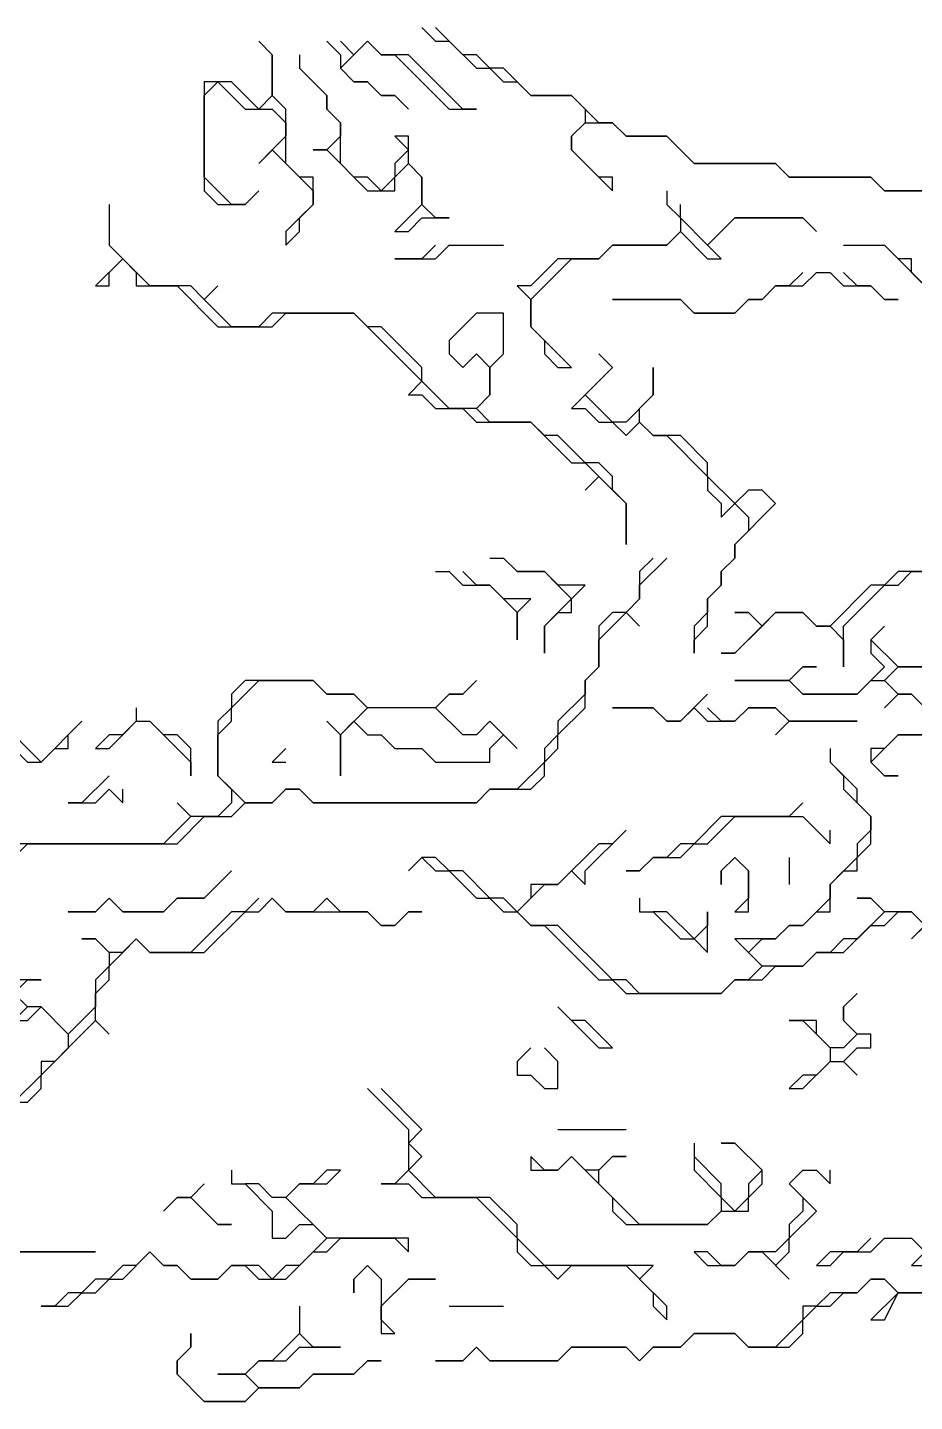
# Model space of a CAD drawing. Header units: metres. Extents: x 76363 to 76886, y 81203 to 81673.
# Drawn here: x 76807.4 to 76833.48, y 81437 to 81477.4 of the extents above; entities that cross this region are included whole.
import ezdxf

# ---------------------------------------------------------------- set-up
doc = ezdxf.new("R2010")
doc.units = ezdxf.units.M

msp = doc.modelspace()

# ---------------------------------------------------------------- linework, layer by layer
for points in [[(76819, 81477.4, 226.79), (76819.4, 81477, 226.815), (76819.8, 81477, 226.855), (76820.6, 81476.2, 226.89), (76821, 81476.2, 226.88), (76821.4, 81475.8, 226.945), (76821.8, 81475.8, 226.86), (76822.2, 81475.4, 227), (76823.4, 81475.4, 226.925), (76823.8, 81475, 226.945), (76823.8, 81474.6, 227), (76823.4, 81474.2, 227.21), (76823.4, 81473.8, 227.385), (76824.6, 81472.6, 228.073), (76824.6, 81473, 227.735), (76824.2, 81473, 227.875), (76823.4, 81473.8, 227.385), (76823.4, 81474.2, 227.21), (76823.8, 81474.6, 227), (76824.6, 81474.6, 226.96), (76825, 81474.2, 226.94), (76826.2, 81474.2, 226.975), (76827, 81473.4, 227.095), (76829.4, 81473.4, 227.217), (76829.8, 81473, 227.253), (76832.2, 81473, 227.28), (76832.6, 81472.6, 227.38), (76834.2, 81472.6, 227.41)], [(76834.2, 81472.6, 227.41), (76832.6, 81472.6, 227.38), (76832.2, 81473, 227.28), (76829.8, 81473, 227.253), (76829.4, 81473.4, 227.217), (76827, 81473.4, 227.095), (76826.2, 81474.2, 226.975), (76825, 81474.2, 226.94), (76824.6, 81474.6, 226.96), (76824.2, 81474.6, 226.97), (76823.4, 81475.4, 226.925), (76822.2, 81475.4, 227), (76821.4, 81476.2, 226.88), (76821, 81476.2, 226.88), (76820.6, 81476.6, 226.833), (76820.2, 81476.6, 226.83), (76819.4, 81477.4, 226.88)], [(76814.2, 81477, 228.02), (76814.6, 81476.6, 228.15), (76814.6, 81475.4, 228.565), (76814.2, 81475, 228.74), (76813.4, 81475.8, 228.62), (76812.6, 81475.8, 228.67), (76812.6, 81472.6, 229.13), (76813, 81472.2, 229.115), (76813.8, 81472.2, 229.11), (76814.2, 81472.6, 229.06), (76813.8, 81472.2, 229.11), (76813.4, 81472.2, 229.11), (76812.6, 81473, 229.115), (76812.6, 81475.4, 228.84), (76813, 81475.8, 228.663), (76813.8, 81475, 228.82), (76814.6, 81475, 228.71), (76815, 81474.6, 228.83), (76815, 81474.2, 228.85), (76814.2, 81473.4, 228.93), (76814.6, 81473.8, 228.95), (76815.8, 81472.6, 229.127), (76815.8, 81472.2, 229.18), (76815, 81471.4, 229.45), (76815, 81471, 229.52), (76815.4, 81471.4, 229.403), (76815.4, 81471.8, 229.32), (76815.8, 81472.2, 229.18), (76815.8, 81473, 228.797), (76815.4, 81473, 228.99), (76815, 81473.4, 228.873), (76815, 81475, 228.63), (76814.6, 81475.4, 228.565), (76814.6, 81476.6, 228.15)], [(76816.2, 81477, 227.435), (76816.6, 81476.6, 227.61), (76816.6, 81476.2, 227.705), (76817, 81475.8, 227.655), (76817.4, 81475.8, 227.626), (76817.8, 81475.4, 227.63), (76818.2, 81475.4, 227.74), (76818.6, 81475, 227.805), (76818.2, 81475.4, 227.74), (76817.8, 81475.4, 227.63), (76817.4, 81475.8, 227.626), (76817, 81475.8, 227.655), (76816.6, 81476.2, 227.705), (76817.4, 81477, 227.17), (76817.8, 81476.6, 227.4), (76818.2, 81476.6, 227.335), (76819.8, 81475, 227.804), (76820.6, 81475, 227.495), (76820.2, 81475, 227.607), (76818.6, 81476.6, 227.223), (76817.8, 81476.6, 227.4), (76817.4, 81477, 227.17), (76817, 81476.6, 227.53), (76816.6, 81477, 227.35)], [(76815.4, 81476.6, 227.74), (76815.4, 81476.2, 227.957), (76816.2, 81475.4, 227.993), (76816.2, 81475, 228), (76816.6, 81474.6, 227.98), (76816.6, 81474.2, 228.05), (76816.2, 81473.8, 228.295), (76815.8, 81473.8, 228.48), (76816.2, 81473.8, 228.295), (76817.4, 81472.6, 228.355), (76818.2, 81472.6, 228.35), (76818.2, 81473, 228.295), (76818.6, 81473.4, 228.31), (76819, 81473, 228.555), (76819, 81472.2, 228.78), (76818.2, 81471.4, 228.86), (76818.6, 81471.4, 229.13), (76819, 81471.8, 228.93), (76819.8, 81471.8, 228.76), (76819.4, 81471.8, 228.845), (76819, 81472.2, 228.78), (76819, 81473, 228.555), (76818.6, 81473.4, 228.31), (76818.6, 81474.2, 228.1), (76818.2, 81474.2, 228.037), (76818.6, 81473.8, 228.24), (76818.2, 81473.4, 228.31), (76818.2, 81473, 228.295), (76817.8, 81472.6, 228.35), (76817.4, 81473, 228.33), (76817, 81473, 228.3), (76816.6, 81473.4, 228.24), (76816.6, 81474.6, 227.98), (76816.2, 81475, 228), (76816.2, 81475.4, 227.993), (76815.4, 81476.2, 227.957)], [(76826.2, 81472.6, 227.745), (76826.2, 81472.2, 228.09), (76826.6, 81471.8, 228.285), (76826.6, 81471.4, 228.5), (76826.2, 81471, 228.74), (76824.6, 81471, 228.847), (76824.2, 81470.6, 229.05), (76823, 81470.6, 229.06), (76822.2, 81469.8, 229.387), (76821.8, 81469.8, 229.405), (76822.2, 81469.4, 229.57), (76822.2, 81468.6, 229.71), (76822.6, 81468.2, 229.59), (76822.6, 81467.8, 229.5), (76823, 81467.4, 229.48), (76823.4, 81467.4, 229.48), (76822.2, 81468.6, 229.71), (76822.2, 81469.4, 229.57), (76823.4, 81470.6, 229.113), (76824.2, 81470.6, 229.05), (76824.6, 81471, 228.847), (76826.2, 81471, 228.74), (76826.6, 81471.4, 228.5), (76827.4, 81470.6, 228.77), (76827.8, 81470.6, 228.69), (76827.4, 81471, 228.58), (76828.2, 81471.8, 228.005), (76830.2, 81471.8, 227.937), (76830.6, 81471.4, 228.157), (76830.2, 81471.8, 227.937), (76828.2, 81471.8, 228.005), (76827.4, 81471, 228.58), (76826.6, 81471.8, 228.285), (76826.6, 81472.2, 228.023)], [(76809.8, 81472.2, 230.12), (76809.8, 81471, 230.38), (76810.2, 81470.6, 230.36), (76809.4, 81469.8, 230.48), (76809.8, 81469.8, 230.47), (76809.8, 81470.2, 230.443), (76810.2, 81470.6, 230.36), (76810.6, 81470.2, 230.15), (76810.6, 81469.8, 230.34), (76811.8, 81469.8, 230.205), (76813, 81468.6, 230.513), (76814.6, 81468.6, 230.41), (76815, 81469, 230.42), (76817, 81469, 230.245), (76819, 81467, 230.7), (76818.6, 81466.6, 230.765), (76819, 81466.6, 230.76), (76819.4, 81466.2, 230.83), (76820.2, 81466.2, 230.66), (76820.6, 81465.8, 230.72), (76822.2, 81465.8, 230.298), (76823.4, 81464.6, 230.51), (76823.8, 81464.6, 230.545), (76824.2, 81464.2, 230.49), (76823.8, 81463.8, 230.697), (76824.2, 81464.2, 230.49), (76825, 81463.4, 230.577), (76825, 81462.2, 230.785), (76825, 81463.4, 230.577), (76824.6, 81463.8, 230.54), (76824.6, 81464.2, 230.48), (76824.2, 81464.6, 230.335), (76823.8, 81464.6, 230.545), (76823, 81465.4, 230.315), (76822.6, 81465.4, 230.54), (76822.2, 81465.8, 230.298), (76821, 81465.8, 230.68), (76820.6, 81466.2, 230.58), (76821, 81466.6, 230.39), (76821, 81467.4, 230.18), (76821.4, 81467.8, 230.05), (76821.4, 81469, 229.94), (76820.6, 81469, 229.755), (76819.8, 81468.2, 230.025), (76819.8, 81467.8, 230.12), (76820.2, 81467.4, 230.18), (76820.6, 81467.8, 230.127), (76821, 81467.4, 230.18), (76821, 81466.6, 230.39), (76820.6, 81466.2, 230.58), (76819.8, 81466.2, 230.71), (76819, 81467, 230.7), (76819, 81467.4, 230.47), (76817.8, 81468.6, 230.28), (76817.4, 81468.6, 230.325), (76817, 81469, 230.245), (76814.6, 81469, 230.19), (76814.2, 81468.6, 230.295), (76813.4, 81468.6, 230.45), (76812.6, 81469.4, 230.335), (76813, 81469.8, 230.03), (76812.6, 81469.4, 230.335), (76812.2, 81469.8, 230.218), (76811, 81469.8, 230.267), (76809.8, 81471, 230.38)], [(76819.4, 81471, 229.083), (76819, 81470.6, 229.18), (76818.2, 81470.6, 229.18), (76819.4, 81470.6, 229.1), (76819.8, 81471, 229), (76821.4, 81471, 228.8)], [(76831.4, 81471, 228.405), (76832.6, 81471, 228.363), (76834.2, 81469.4, 229.14), (76835.4, 81469.4, 229.07), (76835.8, 81469, 229.15), (76836.2, 81469, 229.05), (76836.6, 81468.6, 229.153), (76837.4, 81468.6, 229.1), (76837.8, 81469, 228.96), (76838.2, 81469, 228.96), (76837.8, 81469, 228.96), (76837.4, 81468.6, 229.1), (76836.6, 81468.6, 229.153), (76836.2, 81469, 229.05), (76835.8, 81469, 229.15), (76835.4, 81469.4, 229.07), (76834.2, 81469.4, 229.14), (76833.4, 81470.2, 228.853), (76833.4, 81470.6, 228.54), (76833, 81470.6, 228.665), (76832.6, 81471, 228.363)], [(76830.2, 81470.2, 228.85), (76829.8, 81469.8, 228.95), (76829.4, 81469.8, 228.95), (76829, 81469.4, 229.19), (76828.6, 81469.4, 229.13), (76828.2, 81469, 229.23), (76827, 81469, 229.35), (76826.6, 81469.4, 229.27), (76824.6, 81469.4, 229.41), (76826.6, 81469.4, 229.27), (76827, 81469, 229.35), (76828.2, 81469, 229.23), (76828.6, 81469.4, 229.13), (76829, 81469.4, 229.19), (76829.4, 81469.8, 228.95), (76830.2, 81469.8, 229.02), (76830.6, 81470.2, 228.853), (76831, 81470.2, 228.96), (76831.4, 81469.8, 229.03), (76832.2, 81469.8, 228.945), (76832.6, 81469.4, 229.16), (76833, 81469.4, 229.08), (76832.6, 81469.4, 229.16), (76832.2, 81469.8, 228.945), (76831.8, 81469.8, 228.95), (76831.4, 81470.2, 228.89)], [(76824.2, 81467.8, 229.65), (76824.6, 81467.4, 229.745), (76823.4, 81466.2, 229.89), (76823.8, 81466.2, 229.833), (76824.2, 81465.8, 229.79), (76824.6, 81465.8, 229.79), (76825, 81465.4, 229.77), (76825.4, 81465.8, 229.72), (76825.8, 81465.4, 229.72), (76826.2, 81465.4, 229.617), (76827.4, 81464.2, 229.56), (76827.4, 81463.8, 229.62), (76827.8, 81463.4, 229.57), (76827.8, 81463, 229.6), (76828.2, 81463.4, 229.52), (76828.6, 81463, 229.425), (76828.6, 81462.6, 229.255), (76828.2, 81462.2, 229.39), (76828.2, 81461.8, 229.293), (76827.8, 81461.4, 229.43), (76827.8, 81461, 229.38), (76827.4, 81460.6, 229.66), (76827.4, 81460.2, 229.53), (76827, 81459.8, 229.825), (76827, 81459, 229.79), (76827, 81459.4, 229.8), (76827.4, 81459.8, 229.635), (76827.4, 81460.6, 229.66), (76827.8, 81461, 229.38), (76827.8, 81461.4, 229.43), (76828.2, 81461.8, 229.293), (76828.2, 81462.2, 229.39), (76829.4, 81463.4, 229.36), (76829, 81463.8, 229.45), (76828.6, 81463.8, 229.46), (76828.2, 81463.4, 229.52), (76827.4, 81464.2, 229.56), (76827.4, 81464.6, 229.49), (76826.6, 81465.4, 229.61), (76825.8, 81465.4, 229.72), (76825.4, 81465.8, 229.72), (76825.4, 81466.2, 229.73), (76825.8, 81466.6, 229.745), (76825.8, 81467.4, 229.705), (76825.8, 81466.6, 229.745), (76825, 81465.8, 229.71), (76824.6, 81465.8, 229.79), (76823.8, 81466.6, 229.753), (76824.6, 81467.4, 229.745)], [(76825.8, 81461.8, 230.503), (76825.4, 81461.4, 230.667), (76825.4, 81460.6, 230.783), (76825, 81460.2, 231.11), (76824.6, 81460.2, 231.23), (76824.2, 81459.8, 231.325), (76824.2, 81458.6, 231.39), (76823.8, 81458.2, 231.6), (76823.8, 81457.8, 231.62), (76823, 81457, 231.63), (76823, 81456.6, 231.61), (76822.6, 81456.2, 231.67), (76822.6, 81455.8, 231.58), (76821.8, 81455, 231.39), (76821, 81455, 231.47), (76820.6, 81454.6, 231.495), (76815.8, 81454.6, 231.7), (76815.4, 81455, 231.87), (76815, 81455, 232.03), (76814.6, 81454.6, 231.94), (76813.8, 81454.6, 231.63), (76813, 81455.4, 231.17), (76813, 81456.6, 231.1), (76813.4, 81457, 231.13), (76813.4, 81457.4, 231.07), (76814.2, 81458.2, 231.02), (76815.8, 81458.2, 231.035), (76816.2, 81457.8, 231.035), (76817, 81457.8, 231), (76817.4, 81457.4, 231.05), (76816.6, 81456.6, 231.353), (76816.2, 81457, 231.35), (76816.6, 81456.6, 231.353), (76816.6, 81455.4, 231.385), (76816.6, 81456.6, 231.353), (76817, 81457, 231.11), (76817.4, 81456.6, 231.32), (76817.8, 81456.6, 231.243), (76818.2, 81456.2, 231.415), (76819, 81456.2, 231.37), (76819.4, 81455.8, 231.59), (76821, 81455.8, 231.27), (76821, 81456.2, 231.095), (76821.4, 81456.6, 231.23), (76821.8, 81456.2, 231.36), (76821, 81457, 231.05), (76820.6, 81456.6, 231.01), (76820.2, 81456.6, 231.01), (76819.4, 81457.4, 230.97), (76819.8, 81457.8, 231.235), (76820.2, 81457.8, 231.25), (76820.6, 81458.2, 231.23), (76820.2, 81457.8, 231.25), (76819.8, 81457.8, 231.235), (76819.4, 81457.4, 230.97), (76817.4, 81457.4, 231.05), (76817, 81457.8, 231), (76816.2, 81457.8, 231.035), (76815.8, 81458.2, 231.035), (76813.8, 81458.2, 231.03), (76813.4, 81457.8, 231), (76813.4, 81457.4, 231.07), (76813, 81457, 231.09), (76813, 81455.4, 231.17), (76813.4, 81455, 231.455), (76813.4, 81454.6, 231.4), (76813, 81454.2, 231.275), (76812.2, 81454.2, 231.54), (76811.8, 81454.6, 231.48), (76812.2, 81454.2, 231.54), (76811.4, 81453.4, 231.66), (76806.6, 81453.4, 231.91)], [(76807, 81453, 231.86), (76807.4, 81453.4, 231.83), (76811.8, 81453.4, 231.62), (76812.6, 81454.2, 231.34), (76813.4, 81454.2, 231.385), (76813.8, 81454.6, 231.63), (76814.6, 81454.6, 231.94), (76815, 81455, 232.03), (76815.4, 81455, 231.87), (76815.8, 81454.6, 231.7), (76820.6, 81454.6, 231.495), (76821, 81455, 231.47), (76822.2, 81455, 231.39), (76822.6, 81455.4, 231.485), (76822.6, 81455.8, 231.58), (76823, 81456.2, 231.555), (76823, 81456.6, 231.61), (76823.8, 81457.4, 231.61), (76823.8, 81458.2, 231.6), (76824.2, 81458.6, 231.39), (76824.2, 81459.4, 231.305), (76825, 81460.2, 231.11), (76825.4, 81459.8, 230.9), (76825, 81460.2, 231.11), (76825.4, 81460.6, 230.783), (76825.4, 81461, 230.76), (76826.2, 81461.8, 230.3)], [(76821, 81461.8, 230.85), (76821.4, 81461.8, 230.85), (76821.8, 81461.4, 230.91), (76822.6, 81461.4, 230.825), (76823.4, 81460.6, 230.94), (76822.6, 81459.8, 231.52), (76822.6, 81459, 231.415), (76822.6, 81459.8, 231.52), (76823, 81460.2, 231.183), (76823.4, 81460.2, 231.103), (76823.4, 81460.6, 230.94), (76823.8, 81461, 230.955), (76823, 81461, 230.88), (76822.6, 81461.4, 230.825), (76821.8, 81461.4, 230.91), (76821.4, 81461.8, 230.85)], [(76819.4, 81461.4, 231.07), (76819.8, 81461.4, 231.06), (76820.2, 81461, 231.12), (76821, 81461, 231.01), (76821.8, 81460.2, 231.24), (76821.8, 81459.4, 231.2), (76821.8, 81460.2, 231.24), (76822.2, 81460.6, 231.07), (76821.4, 81460.6, 231.1), (76821, 81461, 231.01), (76820.6, 81461, 231.04), (76820.2, 81461.4, 230.993)], [(76834.2, 81461.4, 229.25), (76833, 81461.4, 229.34), (76832.6, 81461, 229.395), (76832.2, 81461, 229.4), (76831, 81459.8, 229.35), (76830.6, 81459.8, 229.35), (76830.2, 81460.2, 229.295), (76829.4, 81460.2, 229.3), (76829, 81459.8, 229.355), (76828.6, 81460.2, 229.375), (76828.2, 81460.2, 229.455), (76828.6, 81460.2, 229.375), (76829, 81459.8, 229.355), (76828.2, 81459, 229.653), (76827.8, 81459, 229.7), (76828.2, 81459, 229.653), (76829.4, 81460.2, 229.3), (76830.2, 81460.2, 229.295), (76830.6, 81459.8, 229.35), (76831, 81459.8, 229.35), (76831.4, 81459.4, 229.445), (76831.4, 81458.6, 229.83), (76831.4, 81459.8, 229.35), (76832.6, 81461, 229.395), (76833, 81461, 229.33), (76833.4, 81461.4, 229.26), (76834.2, 81461.4, 229.25)], [(76832.6, 81459.8, 229.88), (76832.2, 81459.4, 229.935), (76832.2, 81459, 230.08), (76832.6, 81458.6, 230.37), (76831.8, 81457.8, 230.307), (76830.2, 81457.8, 230.255), (76829.8, 81458.2, 229.97), (76830.2, 81458.6, 229.87), (76830.6, 81458.6, 229.76), (76830.2, 81458.6, 229.87), (76829.8, 81458.2, 229.97), (76828.2, 81458.2, 229.87), (76829.8, 81458.2, 229.97), (76830.2, 81457.8, 230.255), (76831.8, 81457.8, 230.307), (76832.2, 81458.2, 230.48), (76832.6, 81458.2, 230.58), (76833, 81457.8, 230.715), (76832.6, 81457.4, 230.7), (76833, 81457.8, 230.715), (76833.4, 81457.8, 230.71), (76833.8, 81457.4, 230.69)], [(76835.4, 81458.6, 230.28), (76833, 81458.6, 230.435), (76832.2, 81459.4, 229.935)], [(76833.8, 81457.4, 230.69), (76833.4, 81457.8, 230.71), (76833, 81457.8, 230.715), (76832.6, 81458.2, 230.58), (76833, 81458.6, 230.435), (76835.8, 81458.6, 230.35)], [(76827.4, 81457.8, 230.04), (76826.6, 81457, 230.46), (76826.2, 81457, 230.62), (76825.8, 81457.4, 230.64), (76824.6, 81457.4, 231.255), (76825.8, 81457.4, 230.64), (76826.2, 81457, 230.62), (76826.6, 81457, 230.46), (76827, 81457.4, 230.18), (76827.4, 81457, 230.155), (76828.2, 81457, 230.23), (76828.6, 81457.4, 230.347), (76829.4, 81457.4, 230.4), (76829.8, 81457, 230.455), (76829.4, 81456.6, 230.05), (76829.8, 81457, 230.455), (76831.8, 81457, 230.45), (76829.8, 81457, 230.455), (76829.4, 81457.4, 230.4), (76828.6, 81457.4, 230.347), (76828.2, 81457, 230.23), (76827.8, 81457, 230.16), (76827.4, 81457.4, 230.1)], [(76810.6, 81457.4, 231.07), (76810.6, 81457, 231.06), (76810.2, 81456.6, 231.2), (76809.8, 81456.6, 231.27), (76809.4, 81456.2, 231.37), (76809.8, 81456.2, 231.335), (76810.6, 81457, 231.06), (76811, 81457, 231.06), (76812.2, 81455.8, 231.095), (76812.2, 81455.4, 231.13), (76812.2, 81456.2, 231.095), (76811.8, 81456.6, 231.11), (76811.4, 81456.6, 231.12)], [(76806.6, 81456.6, 231.05), (76807.4, 81455.8, 231.17), (76807.8, 81455.8, 231.17), (76808.2, 81456.2, 231.185), (76808.6, 81456.2, 231.19), (76808.6, 81456.6, 231.2), (76809, 81457, 231.21), (76807.8, 81455.8, 231.17), (76807, 81456.6, 231.125)], [(76835.8, 81457, 230.395), (76835.4, 81456.6, 230.213), (76835, 81456.6, 230.243), (76834.6, 81456.2, 230.135), (76834.2, 81456.6, 230.35), (76833, 81456.6, 230.27), (76832.6, 81456.2, 230.11), (76832.2, 81456.2, 230.11), (76832.2, 81455.8, 230.015), (76832.6, 81455.4, 229.915), (76833, 81455.4, 229.99), (76832.6, 81455.4, 229.915), (76832.2, 81455.8, 230.015), (76833, 81456.6, 230.27), (76834.2, 81456.6, 230.35), (76834.6, 81456.2, 230.135), (76835, 81456.2, 230.055), (76835.4, 81456.6, 230.213), (76835.8, 81456.6, 230.11), (76836.2, 81457, 230.36), (76836.6, 81457, 230.2)], [(76815, 81456.2, 231.67), (76814.6, 81455.8, 231.63), (76815, 81455.8, 231.9)], [(76831, 81456.2, 230.22), (76831, 81455.8, 229.998), (76831.4, 81455.4, 229.84), (76831.4, 81455, 229.67), (76832.2, 81454.2, 229.71), (76832.2, 81453.8, 229.54), (76831.8, 81453.4, 229.175), (76831.8, 81453, 229.04), (76831, 81452.2, 228.59), (76831, 81451.8, 228.61), (76830.2, 81451, 228.42), (76829.8, 81451, 228.235), (76829.4, 81450.6, 228.257), (76828.2, 81450.6, 227.88), (76829, 81449.8, 228.23), (76828.6, 81449.4, 228.095), (76828.2, 81449.4, 228.06), (76827.8, 81449, 228.08), (76825.4, 81449, 228.51), (76825, 81449.4, 228.6), (76824.6, 81449.4, 228.6), (76823, 81451, 228.985), (76822.2, 81451, 228.995), (76821.8, 81451.4, 229.085), (76822.6, 81452.2, 229.368), (76823, 81452.2, 229.27), (76823.4, 81452.6, 229.322), (76823.8, 81452.2, 228.925), (76823.8, 81452.6, 229.08), (76825, 81453.8, 229.396), (76824.6, 81453.4, 229.317), (76824.2, 81453.4, 229.502), (76823, 81452.2, 229.27), (76822.2, 81452.2, 229.428), (76822.2, 81451.8, 229.22), (76821.8, 81451.4, 229.085), (76821.4, 81451.8, 229.38), (76821, 81451.8, 229.37), (76820.2, 81452.6, 230.025), (76819.8, 81452.6, 230.07), (76819.4, 81453, 230.51), (76819, 81453, 230.38), (76818.6, 81452.6, 229.895), (76819, 81453, 230.38), (76819.4, 81452.6, 230.173), (76819.8, 81452.6, 230.07), (76820.6, 81451.8, 229.367), (76821, 81451.8, 229.37), (76821.4, 81451.4, 229.087), (76821.8, 81451.4, 229.085), (76822.2, 81451, 228.995), (76822.6, 81451, 228.955), (76824.2, 81449.4, 228.53), (76824.6, 81449.4, 228.6), (76825, 81449, 228.533), (76827.8, 81449, 228.08), (76828.2, 81449.4, 228.06), (76829, 81449.4, 228.21), (76829.4, 81449.8, 228.3), (76830.2, 81449.8, 228.53), (76830.6, 81450.2, 228.63), (76831.4, 81450.2, 228.62), (76832.2, 81451, 228.81), (76832.6, 81451, 228.88), (76833, 81451.4, 228.975), (76833.4, 81451.4, 228.935), (76833.8, 81451, 228.723), (76833.4, 81450.6, 228.55), (76834.2, 81451.4, 228.89)], [(76833.8, 81451, 228.723), (76833.4, 81451.4, 228.935), (76832.6, 81451.4, 228.947), (76832.2, 81451.8, 228.995), (76831.8, 81451.8, 228.893), (76832.2, 81451.8, 228.995), (76832.6, 81451.4, 228.947), (76831.8, 81450.6, 228.78), (76831.4, 81450.6, 228.795), (76831, 81450.2, 228.62), (76830.6, 81450.2, 228.63), (76830.2, 81449.8, 228.53), (76829, 81449.8, 228.23), (76828.6, 81450.2, 228.09), (76829, 81450.6, 228.1), (76829.4, 81450.6, 228.257), (76829.8, 81451, 228.235), (76830.2, 81451, 228.42), (76830.6, 81451.4, 228.47), (76831, 81451.4, 228.595), (76831, 81452.2, 228.59), (76831.4, 81452.6, 228.805), (76831.8, 81452.6, 228.95), (76831.8, 81453, 229.04), (76832.2, 81453.4, 229.405), (76832.2, 81454.2, 229.71), (76831.8, 81454.6, 229.73), (76831.8, 81455, 229.705), (76831, 81455.8, 229.998)], [(76809.8, 81455.4, 231.68), (76809, 81454.6, 231.665), (76808.6, 81454.6, 231.57), (76809.4, 81454.6, 231.88), (76809.8, 81455, 231.97), (76810.2, 81454.6, 232.03), (76810.2, 81455, 231.965)], [(76830.2, 81454.6, 228.817), (76829.8, 81454.2, 228.42), (76827.8, 81454.2, 228.347), (76827, 81453.4, 228.34), (76826.6, 81453.4, 228.465), (76826.2, 81453, 228.453), (76825.8, 81453, 228.64), (76825.4, 81452.6, 228.585), (76825, 81452.6, 228.785), (76825.4, 81452.6, 228.585), (76825.8, 81453, 228.64), (76826.6, 81453, 228.135), (76827, 81453.4, 228.34), (76827.4, 81453.4, 228.08), (76828.2, 81454.2, 228.26), (76830.2, 81454.2, 228.458), (76831, 81453.4, 228.66), (76831, 81453.8, 228.808)], [(76828.2, 81453, 227.91), (76827.8, 81452.6, 227.69), (76827.8, 81452.2, 227.605), (76827.8, 81452.6, 227.69), (76828.2, 81453, 227.91), (76828.6, 81452.6, 227.62), (76828.6, 81451.8, 227.62), (76828.2, 81451.4, 227.61), (76828.6, 81451.4, 227.69), (76828.6, 81452.6, 227.62)], [(76829.8, 81453, 228.14), (76829.8, 81452.6, 228.08), (76829.8, 81452.2, 227.945)], [(76813.4, 81452.6, 229.975), (76812.6, 81451.8, 229.644), (76811.8, 81451.8, 230.183), (76811.4, 81451.4, 229.92), (76810.2, 81451.4, 229.692), (76809.8, 81451.8, 230.22), (76809.4, 81451.4, 229.74), (76808.6, 81451.4, 229.706), (76809.4, 81451.4, 229.74), (76809.8, 81451.8, 230.22), (76810.2, 81451.4, 229.692), (76811.4, 81451.4, 229.92), (76811.8, 81451.8, 230.183), (76812.6, 81451.8, 229.644)], [(76806.2, 81445.8, 223.316), (76807.4, 81445.8, 223.07), (76807.8, 81446.2, 223.5), (76807.8, 81446.6, 223.944), (76809.4, 81448.2, 225.21), (76809.8, 81447.8, 225.03), (76809.4, 81448.2, 225.21), (76809.4, 81449, 226.052), (76809.8, 81449.4, 226.203), (76809.8, 81449.8, 226.682), (76810.6, 81450.6, 228.095), (76811, 81450.2, 227.101), (76812.6, 81450.2, 226.923), (76813.8, 81451.4, 228.12), (76814.2, 81451.4, 227.913), (76814.6, 81451.8, 228.606), (76815, 81451.4, 228.14), (76817.4, 81451.4, 228.488), (76817.8, 81451, 227.759), (76818.2, 81451, 227.812), (76818.6, 81451.4, 228.383), (76819, 81451.4, 228.543), (76818.6, 81451.4, 228.383), (76818.2, 81451, 227.812), (76817.8, 81451, 227.759), (76817.4, 81451.4, 228.488), (76816.6, 81451.4, 228.222), (76816.2, 81451.8, 228.587), (76815.8, 81451.4, 228.083), (76815, 81451.4, 228.14), (76814.6, 81451.8, 228.606)], [(76814.2, 81451.8, 228.567), (76813.8, 81451.4, 228.12), (76813.4, 81451.4, 228.334), (76812.2, 81450.2, 227.22), (76811, 81450.2, 227.101), (76810.6, 81450.6, 228.095), (76810.2, 81450.2, 227.133), (76809.8, 81450.2, 227.358), (76809.4, 81450.6, 228.2), (76809, 81450.6, 228.383), (76809.4, 81450.6, 228.2), (76809.8, 81450.2, 227.358), (76809.8, 81449.8, 226.682), (76809.4, 81449.4, 226.466), (76809.4, 81448.6, 225.717), (76808.6, 81447.8, 224.882), (76807.8, 81448.6, 226.594), (76807.4, 81448.6, 226.901), (76807, 81449, 227.93), (76807.4, 81449.4, 227.975), (76807.8, 81449.4, 227.604), (76807, 81449.4, 228.262)], [(76825.4, 81451.8, 228.4), (76825.4, 81451.4, 228.46), (76825.8, 81451.4, 228.31), (76826.6, 81450.6, 228.31), (76827, 81450.6, 228), (76827.4, 81450.2, 227.99), (76827.4, 81451.4, 227.767), (76827.4, 81451, 227.75), (76827, 81450.6, 228), (76826.2, 81451.4, 228.27), (76825.8, 81451.4, 228.31)], [(76832.6, 81450.2, 228.537)], [(76807, 81449, 227.93), (76807.4, 81448.6, 226.901), (76807, 81448.2, 226.699)], [(76831.8, 81449, 227.872), (76831.4, 81448.6, 227.86), (76831.4, 81448.2, 227.55), (76831.8, 81447.8, 227.09), (76831.4, 81447.4, 227.19), (76831, 81447.4, 227.297), (76830.6, 81447.8, 227.44), (76830.6, 81448.2, 227.655), (76829.8, 81448.2, 227.513), (76830.2, 81448.2, 227.56), (76831, 81447.4, 227.297), (76831, 81447, 227.023), (76830.6, 81446.6, 226.6), (76830.2, 81446.6, 226.44), (76829.8, 81446.2, 226.15), (76830.2, 81446.2, 226.147), (76831, 81447, 227.023), (76831.4, 81447, 227.055), (76831.8, 81446.6, 226.543), (76831.4, 81447, 227.055), (76831.8, 81447.4, 226.96), (76832.2, 81447.4, 226.63), (76832.2, 81447.8, 226.86), (76831.8, 81447.8, 227.09), (76831.4, 81448.2, 227.55), (76831.4, 81448.6, 227.86)], [(76805.8, 81448.2, 226.9), (76807.4, 81448.2, 226.107), (76807.8, 81448.6, 226.594), (76808.6, 81447.8, 224.882), (76808.6, 81447.4, 224.433), (76808.2, 81447, 224.215), (76807.8, 81447, 224.436), (76807.8, 81446.6, 223.944), (76807, 81445.8, 223.25)], [(76823, 81448.6, 227.35), (76824.2, 81447.4, 226.775), (76824.6, 81447.4, 227.063), (76823.8, 81448.2, 227.407), (76823.4, 81448.2, 227.1)], [(76822.2, 81447.4, 226.15), (76821.8, 81447, 225.735), (76821.8, 81446.6, 225.51), (76822.2, 81446.6, 225.73), (76822.6, 81446.2, 225.565), (76823, 81446.2, 225.56), (76823, 81447, 226.132), (76822.6, 81447.4, 226.173)], [(76817.4, 81446.2, 223.66), (76818.6, 81445, 222.893), (76818.6, 81443.8, 222.12), (76818.2, 81443.4, 221.795), (76817.8, 81443.4, 221.753), (76818.6, 81443.4, 221.89), (76819, 81443, 221.635), (76820.6, 81443, 222.325), (76821.8, 81441.8, 221.46), (76821.8, 81441.4, 221.095), (76822.2, 81441, 221.01), (76822.6, 81441, 221.043), (76823, 81440.6, 220.83), (76823.4, 81441, 221.163), (76825, 81441, 221.736), (76825.8, 81440.2, 221.353), (76825.8, 81439.8, 221.077), (76826.2, 81439.4, 220.827), (76826.2, 81439.8, 221.227), (76825.4, 81440.6, 221.55), (76825.8, 81441, 222.053), (76822.6, 81441, 221.043), (76821.8, 81441.8, 221.46), (76821.8, 81442.2, 221.756), (76821, 81443, 222.392), (76819.4, 81443, 221.865), (76818.6, 81443.8, 222.12), (76819, 81444.2, 222.547), (76818.6, 81444.6, 222.563), (76819, 81445, 223.09), (76817.8, 81446.2, 223.775)], [(76823, 81445, 224.587), (76825, 81445, 224.962)], [(76827, 81444.6, 225.12), (76827, 81443.8, 224.785), (76827.8, 81443, 224.483), (76827.8, 81442.6, 224.183), (76827.4, 81442.2, 223.677), (76825.4, 81442.2, 222.955), (76824.2, 81443.4, 223.82), (76824.2, 81443.8, 224.08), (76824.6, 81444.2, 224.32), (76825, 81444.2, 224.39), (76824.6, 81444.2, 224.32), (76824.2, 81443.8, 224.08), (76823.8, 81443.8, 223.962), (76823.4, 81444.2, 224.205), (76823, 81443.8, 223.8), (76822.6, 81443.8, 223.575), (76822.2, 81444.2, 223.75), (76822.2, 81443.8, 223.467), (76823, 81443.8, 223.8), (76823.4, 81444.2, 224.205), (76824.6, 81443, 223.46), (76824.6, 81442.6, 223.137), (76825, 81442.2, 222.96), (76827.4, 81442.2, 223.677), (76827.8, 81442.6, 224.183), (76828.6, 81442.6, 224.13), (76828.6, 81443, 224.285), (76829, 81443.4, 224.305), (76829, 81443.8, 224.537), (76828.2, 81444.6, 225.304), (76827.8, 81444.6, 225.32), (76828.2, 81444.6, 225.304), (76829, 81443.8, 224.537), (76828.6, 81443.4, 224.58), (76828.6, 81443, 224.285), (76828.2, 81442.6, 224.23), (76827.8, 81443, 224.483), (76827.8, 81443.4, 224.653), (76827, 81444.2, 224.88)], [(76813.4, 81443.8, 221.9), (76813.4, 81443.4, 221.56), (76813.8, 81443.4, 221.613), (76814.6, 81442.6, 220.945), (76814.6, 81441.8, 220.72), (76815, 81441.8, 220.72), (76815.4, 81442.2, 220.84), (76815.8, 81442.2, 220.89), (76816.2, 81441.8, 220.64), (76815.4, 81441, 220.455), (76815, 81441, 220.57), (76814.6, 81440.6, 220.245), (76814.2, 81441, 220.3), (76813.4, 81441, 220.27), (76813, 81440.6, 220.175), (76812.2, 81440.6, 220.14), (76811.8, 81441, 220.255), (76811.4, 81441, 220.2), (76811, 81441.4, 220.383), (76810.6, 81441, 220.16), (76810.2, 81441, 220.275), (76809.8, 81440.6, 220.22), (76809.4, 81440.6, 220.265), (76809, 81440.2, 220.057), (76808.6, 81440.2, 220.22), (76808.2, 81439.8, 219.96), (76807.8, 81439.8, 219.97), (76808.6, 81439.8, 220.013), (76809, 81440.2, 220.057), (76809.4, 81440.2, 220.06), (76809.8, 81440.6, 220.22), (76810.2, 81440.6, 220.06), (76811, 81441.4, 220.383), (76811.4, 81441, 220.2), (76811.8, 81441, 220.255), (76812.2, 81440.6, 220.14), (76813, 81440.6, 220.175), (76813.4, 81441, 220.27), (76813.8, 81441, 220.15), (76814.2, 81440.6, 220.14), (76815, 81440.6, 220.36), (76815.8, 81441.4, 220.55), (76816.2, 81441.4, 220.39), (76816.6, 81441.8, 220.717), (76818.2, 81441.8, 220.887), (76818.6, 81441.4, 220.65), (76818.6, 81441.8, 220.82), (76816.2, 81441.8, 220.64), (76815, 81443, 221.333), (76815.4, 81443.4, 221.71), (76816.2, 81443.4, 221.603), (76816.6, 81443.8, 221.955), (76816.2, 81443.8, 221.957), (76815.8, 81443.4, 221.61), (76815.4, 81443.4, 221.71), (76815, 81443, 221.333), (76814.6, 81443, 221.31), (76814.2, 81443.4, 221.56), (76813.8, 81443.4, 221.613)], [(76830.2, 81443.8, 223.817), (76829.8, 81443.4, 223.678), (76830.2, 81443, 223.096), (76830.2, 81442.6, 222.69), (76829.8, 81442.2, 222.538), (76829.8, 81441.8, 222.173), (76829.4, 81441.4, 222.092), (76828.6, 81441.4, 223.094), (76828.2, 81441, 222.73), (76827.8, 81441, 222.553), (76827.4, 81441.4, 222.9), (76827, 81441.4, 222.743), (76827.4, 81441, 222.4), (76828.2, 81441, 222.73), (76828.6, 81441.4, 223.094), (76829, 81441.4, 222.635), (76829.8, 81440.6, 221.357), (76829.4, 81441, 221.777), (76829.8, 81441.4, 221.858), (76829.8, 81441.8, 222.173), (76830.6, 81442.6, 222.7), (76829.8, 81443.4, 223.678), (76830.2, 81443.8, 223.817), (76830.6, 81443.8, 223.724), (76831, 81443.4, 223.233), (76831, 81443.8, 223.834)], [(76812.6, 81443.4, 221.6), (76812.2, 81443, 221.43), (76811.8, 81443, 221.658), (76811.4, 81442.6, 221.188), (76811.8, 81443, 221.658), (76812.2, 81443, 221.43), (76813, 81442.2, 220.793), (76813.4, 81442.2, 220.82), (76813, 81442.2, 220.793), (76812.2, 81443, 221.43)], [(76832.2, 81441.8, 221.61), (76831.8, 81441.4, 221.41), (76831, 81441.4, 221.57), (76830.6, 81441, 221.368), (76831, 81441, 221.12), (76831.4, 81441.4, 221.43), (76832.2, 81441.4, 221.226), (76832.6, 81441.8, 221.414), (76833.4, 81441.8, 221.235), (76833.8, 81441.4, 220.79), (76833.4, 81441, 220.93), (76833.8, 81441, 220.77), (76833.8, 81441.4, 220.79), (76834.2, 81441.8, 221.067)], [(76806.2, 81441.4, 220.45), (76809.4, 81441.4, 220.62), (76806.2, 81441.4, 220.45)], [(76817.4, 81441, 220.6), (76817, 81440.6, 220.51), (76817, 81440.2, 220.45), (76817, 81440.6, 220.51), (76817.4, 81441, 220.6), (76817.8, 81440.6, 220.42), (76817.8, 81439, 220.17), (76818.2, 81439, 220.13), (76817.8, 81439.4, 220.22), (76817.8, 81439.8, 220.187), (76818.6, 81440.6, 220.377), (76819.4, 81440.6, 220.58), (76818.6, 81440.6, 220.377), (76818.2, 81440.2, 220.215)], [(76834.2, 81440.2, 220.17), (76833, 81440.2, 220.55), (76832.6, 81440.6, 220.76), (76832.2, 81440.6, 220.76), (76831.8, 81440.2, 220.717), (76831, 81440.2, 220.82), (76830.6, 81439.8, 220.65), (76830.2, 81439.8, 220.837), (76830.2, 81439.4, 220.613), (76829.4, 81438.6, 220.377), (76828.6, 81438.6, 220.415), (76828.2, 81439, 220.594), (76827, 81439, 220.633), (76826.6, 81438.6, 220.27), (76825.8, 81438.6, 220.385), (76825.4, 81438.2, 220.22), (76825, 81438.6, 220.435), (76823.4, 81438.6, 220.355), (76823, 81438.2, 220.15), (76821, 81438.2, 220), (76820.6, 81438.6, 220.17), (76820.2, 81438.2, 220.08), (76819.4, 81438.2, 220.09), (76820.2, 81438.2, 220.08), (76820.6, 81438.6, 220.17), (76821, 81438.2, 220), (76823, 81438.2, 220.15), (76823.4, 81438.6, 220.355), (76825, 81438.6, 220.435), (76825.4, 81438.2, 220.22), (76825.8, 81438.6, 220.385), (76826.6, 81438.6, 220.27), (76827, 81439, 220.633), (76828.2, 81439, 220.594), (76828.6, 81438.6, 220.415), (76829.8, 81438.6, 220.38), (76830.2, 81439, 220.39), (76830.2, 81439.4, 220.613), (76830.6, 81439.8, 220.65), (76831, 81439.8, 220.57), (76831.4, 81440.2, 220.853), (76831.8, 81440.2, 220.717), (76832.2, 81440.6, 220.76), (76832.6, 81440.6, 220.76), (76833, 81440.2, 220.55), (76832.2, 81439.4, 220.63), (76832.6, 81439.4, 220.537), (76833, 81440.2, 220.55), (76834.6, 81440.2, 220.01)], [(76815.4, 81439.8, 220.12), (76815.4, 81439, 220.13), (76814.6, 81438.2, 220.18), (76814.2, 81438.2, 220.1), (76813.8, 81437.8, 220.165), (76813, 81437.8, 220.16), (76813.8, 81437.8, 220.165), (76814.2, 81437.4, 220.067), (76813.8, 81437, 219.98), (76812.6, 81437, 219.958), (76811.8, 81437.8, 219.905), (76811.8, 81438.2, 219.88), (76812.2, 81438.6, 219.9), (76812.2, 81439, 219.92), (76812.2, 81438.6, 219.9), (76811.8, 81438.2, 219.88), (76811.8, 81437.8, 219.905), (76812.6, 81437, 219.958), (76813.8, 81437, 219.98), (76814.2, 81437.4, 220.067), (76815.4, 81437.4, 219.945), (76815.8, 81437.8, 220.15), (76817, 81437.8, 220.05), (76817.4, 81438.2, 220.13), (76817.8, 81438.2, 220.055), (76817.4, 81438.2, 220.13), (76817, 81437.8, 220.05), (76815.8, 81437.8, 220.15), (76815.4, 81437.4, 219.945), (76814.2, 81437.4, 220.067), (76813.8, 81437.8, 220.165), (76814.2, 81438.2, 220.1), (76815, 81438.2, 220.17), (76815.4, 81438.6, 220.12), (76816.6, 81438.6, 220.26), (76815.8, 81438.6, 220.2), (76815.4, 81439, 220.13)], [(76819.8, 81439.8, 220.39), (76821.4, 81439.8, 220.565)]]:
    msp.add_polyline3d(points)

doc.saveas('drawing.dxf')
